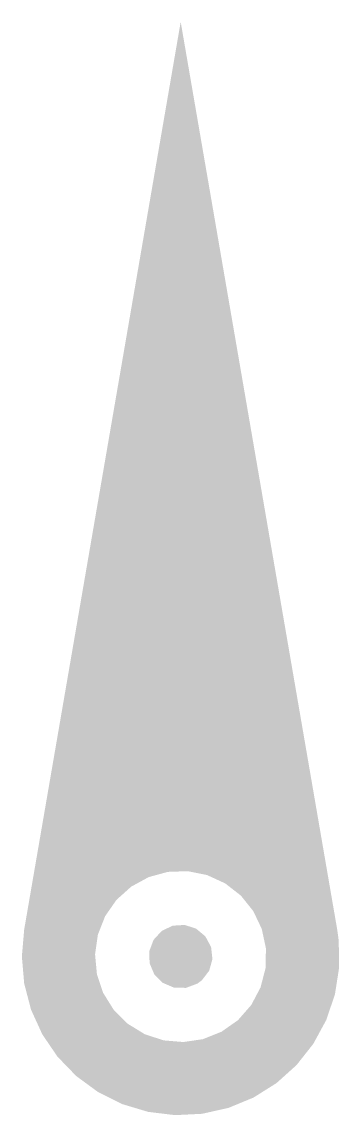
# Model space of a CAD drawing. Header units: millimetres. Extents: x -55 to 55, y -55 to 324.
import ezdxf

# ---------------------------------------------------------------- set-up
doc = ezdxf.new("R2010")
doc.units = ezdxf.units.MM

msp = doc.modelspace()

# ---------------------------------------------------------------- hatches: boundary and pattern name
h = msp.add_hatch(color=7)
h.paths.add_polyline_path([(54.2, 9.34), (0, 323.84), (-54.2, 9.34), (-55, 0), (-54.2, -9.34), (-51.83, -18.4), (-47.95, -26.94), (-42.68, -34.69), (-36.17, -41.43), (-28.62, -46.97), (-20.22, -51.15), (-11.25, -53.84), (-1.94, -54.97), (7.42, -54.5), (16.56, -52.45), (25.23, -48.87), (33.16, -43.88), (40.13, -37.61), (45.93, -30.25), (50.4, -22.02), (53.41, -13.14), (54.86, -3.88), (54.73, 5.49)])
h.paths.add_polyline_path([(19.73, -22.14), (14.1, -26.09), (7.72, -28.64), (0.91, -29.64), (-5.94, -29.06), (-12.47, -26.91), (-18.33, -23.31), (-23.21, -18.46), (-26.84, -12.62), (-29.02, -6.1), (-29.65, 0.75), (-28.68, 7.56), (-26.17, 13.96), (-22.25, 19.61), (-17.13, 24.21), (-11.1, 27.5), (-4.47, 29.32), (2.41, 29.56), (9.15, 28.21), (15.4, 25.34), (20.82, 21.12), (25.13, 15.75), (28.08, 9.54), (29.52, 2.82), (29.38, -4.06), (27.65, -10.72), (24.44, -16.8), (19.92, -21.97)])
h.paths.add_polyline_path([(7.34, -8.23), (9.88, -4.91), (10.99, -0.88), (10.53, 3.28), (8.55, 6.96), (5.35, 9.65), (1.37, 10.94), (-2.8, 10.67), (-6.57, 8.86), (-9.4, 5.77), (-10.87, 1.86), (-10.78, -2.32), (-9.14, -6.17), (-6.19, -9.13), (-2.35, -10.78), (1.83, -10.87), (5.75, -9.41)])

doc.saveas('drawing.dxf')
